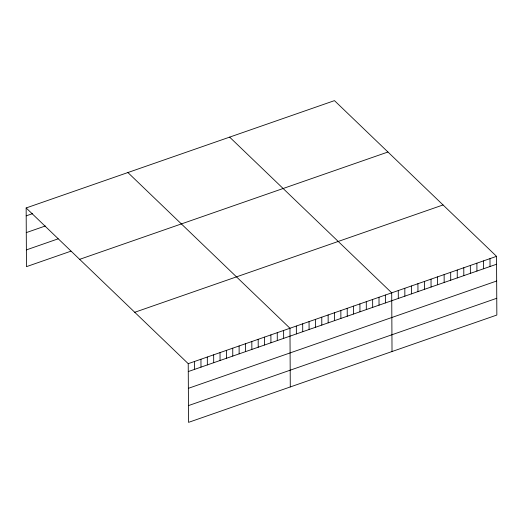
<?xml version="1.0" encoding="UTF-8"?>
<svg xmlns="http://www.w3.org/2000/svg" width="523" height="523" viewBox="0 0 523 523"><rect width="100%" height="100%" fill="white"/><g stroke="black" fill="none" stroke-linecap="round" stroke-linejoin="round"><path stroke-width="0.78" d="M26.15 207.958L334.465 100.632L496.543 256.342L496.85 315.042L188.535 422.368L188.228 363.668L26.15 207.958L26.457 266.658L70.971 251.164M26.189 215.855L32.55 213.639M26.281 232.617L45.357 225.982M26.372 249.896L58.164 238.828M79.633 259.343L387.948 152.016M134.744 312.283L443.059 204.957M188.228 363.668L496.543 256.342M188.273 371.565L496.582 264.233M188.358 388.334L496.673 281.001M188.45 405.606L496.765 298.273M229.636 137.124L391.714 292.834L392.021 351.534M127.893 172.544L289.971 328.254L290.278 386.948M489.992 258.624L490.031 266.514M483.442 260.905L483.481 268.796M476.884 263.18L476.93 271.077M470.334 265.462L470.38 273.359M463.783 267.743L463.823 275.641M457.233 270.025L457.272 277.922M450.682 272.306L450.721 280.204M444.132 274.588L444.171 282.479M437.581 276.87L437.62 284.76M431.024 279.151L431.07 287.042M424.473 281.426L424.513 289.324M417.923 283.708L417.962 291.605M411.372 285.989L411.411 293.887M404.822 288.271L404.861 296.168M398.271 290.553L398.31 298.45M385.359 295.044L385.399 302.941M378.998 297.26L379.038 305.157M372.638 299.476L372.683 307.367M366.283 301.686L366.322 309.583M359.922 303.902L359.961 311.793M353.561 306.112L353.607 314.009M347.207 308.328L347.246 316.225M340.846 310.544L340.885 318.435M334.485 312.754L334.524 320.651M328.124 314.97L328.169 322.868M321.769 317.186L321.808 325.077M315.408 319.396L315.447 327.293M309.047 321.612L309.093 329.503M302.693 323.822L302.732 331.719M296.332 326.038L296.371 333.936M283.616 330.464L283.656 338.361M277.255 332.68L277.295 340.571M270.894 334.89L270.94 342.787M264.54 337.106L264.579 345.003M258.179 339.322L258.218 347.213M251.818 341.532L251.864 349.429M245.457 343.748L245.503 351.646M239.103 345.965L239.142 353.855M232.742 348.174L232.781 356.071M226.381 350.39L226.426 358.281M220.026 352.6L220.065 360.497M213.665 354.816L213.704 362.714M207.304 357.032L207.35 364.923M200.95 359.242L200.989 367.139M194.589 361.458L194.628 369.349"/></g></svg>
